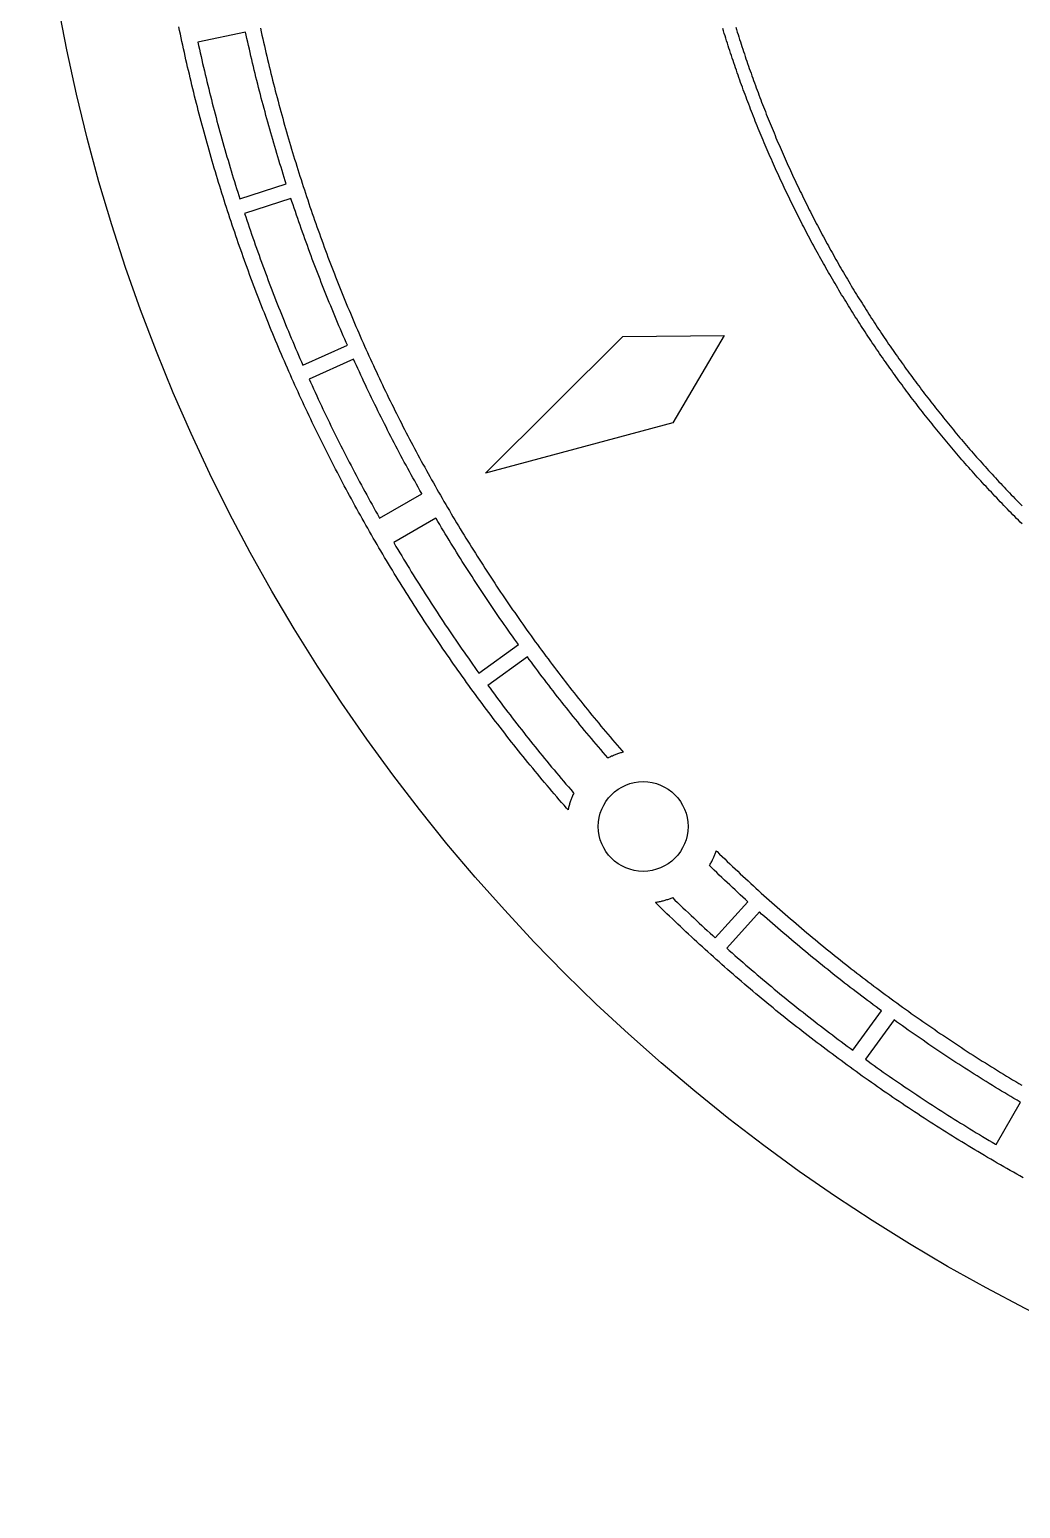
# Model space of a CAD drawing. Header units: millimetres. Extents: x -14.2 to 14.2, y -14.2 to 14.2.
# Drawn here: x -14.25 to -6.52, y -14.25 to -2.71 of the extents above; entities that cross this region are included whole.
import ezdxf

# ---------------------------------------------------------------- set-up
doc = ezdxf.new("R2010")
doc.units = ezdxf.units.MM
doc.layers.add('ALTIN', color=2, linetype='Continuous')
doc.layers.add('KESIM', color=1, linetype='Continuous')

msp = doc.modelspace()

# ---------------------------------------------------------------- linework, layer by layer
at = {"layer": 'ALTIN'}
for points in [[(-12.4499, -2.7031), (-12.444, -2.7303), (-12.438, -2.7574), (-12.432, -2.7846), (-12.4259, -2.8117), (-12.4197, -2.8388), (-12.4135, -2.8659), (-12.4072, -2.893), (-12.4009, -2.92), (-12.3945, -2.9471), (-12.388, -2.9741), (-12.3815, -3.0011), (-12.3749, -3.0281), (-12.3683, -3.0551), (-12.3616, -3.0821), (-12.3548, -3.109), (-12.348, -3.136), (-12.3411, -3.1629), (-12.3342, -3.1898), (-12.3272, -3.2167), (-12.3202, -3.2436), (-12.3131, -3.2705), (-12.3059, -3.2974), (-12.2987, -3.3242), (-12.2914, -3.351), (-12.2841, -3.3778), (-12.2767, -3.4046), (-12.2692, -3.4314), (-12.2617, -3.4582), (-12.2541, -3.4849), (-12.2465, -3.5116), (-12.2388, -3.5383), (-12.231, -3.565), (-12.2232, -3.5917), (-12.2154, -3.6184), (-12.2074, -3.645), (-12.1995, -3.6716), (-12.1914, -3.6982), (-12.1833, -3.7248), (-12.1752, -3.7514), (-12.167, -3.7779), (-12.1587, -3.8045), (-12.1504, -3.831), (-12.142, -3.8575), (-12.1335, -3.884), (-12.125, -3.9104), (-12.1165, -3.9369), (-12.1078, -3.9633), (-12.0992, -3.9897), (-12.0904, -4.0161), (-12.0816, -4.0425), (-12.0728, -4.0688), (-12.0639, -4.0951), (-12.0549, -4.1214), (-12.0459, -4.1477), (-12.0368, -4.174), (-12.0277, -4.2003), (-12.0185, -4.2265), (-12.0093, -4.2527), (-11.9999, -4.2789), (-11.9906, -4.3051), (-11.9812, -4.3312), (-11.9717, -4.3573), (-11.9621, -4.3834), (-11.9526, -4.4095), (-11.9429, -4.4356), (-11.9332, -4.4616), (-11.9234, -4.4877), (-11.9136, -4.5137), (-11.9037, -4.5396), (-11.8938, -4.5656), (-11.8838, -4.5915), (-11.8738, -4.6175), (-11.8637, -4.6434), (-11.8535, -4.6692), (-11.8433, -4.6951), (-11.833, -4.7209), (-11.8227, -4.7467), (-11.8123, -4.7725), (-11.8019, -4.7982), (-11.7914, -4.824), (-11.7808, -4.8497), (-11.7702, -4.8754), (-11.7596, -4.9011), (-11.7488, -4.9267), (-11.7381, -4.9523), (-11.7272, -4.9779), (-11.7163, -5.0035), (-11.7054, -5.029), (-11.6944, -5.0546), (-11.6833, -5.0801), (-11.6722, -5.1055), (-11.6611, -5.131), (-11.6498, -5.1564), (-11.6386, -5.1818), (-11.6272, -5.2072), (-11.6158, -5.2326), (-11.6044, -5.2579), (-11.5929, -5.2832), (-11.5814, -5.3085), (-11.5697, -5.3337), (-11.5581, -5.359), (-11.5464, -5.3842), (-11.5346, -5.4093), (-11.5228, -5.4345), (-11.5109, -5.4596), (-11.4989, -5.4847), (-11.4869, -5.5098), (-11.4749, -5.5348), (-11.4628, -5.5599), (-11.4506, -5.5848), (-11.4384, -5.6098), (-11.4262, -5.6348), (-11.4138, -5.6597), (-11.4015, -5.6846), (-11.389, -5.7094), (-11.3766, -5.7343), (-11.364, -5.7591), (-11.3514, -5.7838), (-11.3388, -5.8086), (-11.3261, -5.8333), (-11.3133, -5.858), (-11.3005, -5.8827), (-11.2877, -5.9073), (-11.2747, -5.9319), (-11.2618, -5.9565), (-11.2488, -5.9811), (-11.2357, -6.0056), (-11.2225, -6.0301), (-11.2094, -6.0546), (-11.1961, -6.079), (-11.1828, -6.1034), (-11.1695, -6.1278), (-11.1561, -6.1522), (-11.1427, -6.1765), (-11.1292, -6.2008), (-11.1156, -6.225), (-11.102, -6.2493), (-11.0883, -6.2735), (-11.0746, -6.2977), (-11.0609, -6.3218), (-11.047, -6.3459), (-11.0332, -6.37), (-11.0192, -6.3941), (-11.0053, -6.4181), (-10.9912, -6.4421), (-10.9772, -6.466), (-10.963, -6.49), (-10.9488, -6.5139), (-10.9346, -6.5377), (-10.9203, -6.5616), (-10.906, -6.5854), (-10.8916, -6.6092), (-10.8771, -6.6329), (-10.8626, -6.6566), (-10.8481, -6.6803), (-10.8335, -6.704), (-10.8188, -6.7276), (-10.8041, -6.7512), (-10.7894, -6.7747), (-10.7746, -6.7982), (-10.7597, -6.8217), (-10.7448, -6.8452), (-10.7298, -6.8686), (-10.7148, -6.892), (-10.6998, -6.9154), (-10.6847, -6.9387), (-10.6695, -6.962), (-10.6543, -6.9853), (-10.639, -7.0085), (-10.6237, -7.0317), (-10.6083, -7.0548), (-10.5929, -7.078), (-10.5775, -7.1011), (-10.5619, -7.1241), (-10.5464, -7.1471), (-10.5308, -7.1701), (-10.5151, -7.1931), (-10.4994, -7.216), (-10.4836, -7.2389), (-10.4678, -7.2618), (-10.4519, -7.2846), (-10.436, -7.3074), (-10.42, -7.3301), (-10.404, -7.3528), (-10.3879, -7.3755), (-10.3718, -7.3982), (-10.3557, -7.4208), (-10.3395, -7.4433), (-10.3232, -7.4659), (-10.3069, -7.4884), (-10.2905, -7.5109), (-10.2741, -7.5333), (-10.2576, -7.5557), (-10.2411, -7.578), (-10.2246, -7.6004), (-10.208, -7.6227), (-10.1913, -7.6449), (-10.1746, -7.6671), (-10.1579, -7.6893), (-10.1411, -7.7114), (-10.1242, -7.7336), (-10.1073, -7.7556), (-10.0904, -7.7777), (-10.0734, -7.7996), (-10.0563, -7.8216), (-10.0393, -7.8435), (-10.0221, -7.8654), (-10.0049, -7.8873), (-9.9877, -7.9091), (-9.9704, -7.9308), (-9.9531, -7.9526), (-9.9357, -7.9743), (-9.9183, -7.9959), (-9.9008, -8.0175), (-9.8833, -8.0391), (-9.8658, -8.0607), (-9.8482, -8.0822), (-9.8305, -8.1036), (-9.8128, -8.1251), (-9.795, -8.1465), (-9.7772, -8.1678), (-9.7594, -8.1891), (-9.7415, -8.2104), (-9.7236, -8.2316), (-9.7056, -8.2528), (-9.6876, -8.274), (-9.6695, -8.2951), (-9.6514, -8.3162), (-9.6332, -8.3372), (-9.6216, -8.3506), (-9.6231, -8.3509), (-9.629, -8.3526), (-9.6372, -8.355), (-9.6431, -8.3567), (-9.6513, -8.3593), (-9.6571, -8.3613), (-9.6652, -8.3641), (-9.671, -8.3661), (-9.6791, -8.3691), (-9.6848, -8.3713), (-9.6928, -8.3745), (-9.6984, -8.3769), (-9.7063, -8.3802), (-9.7119, -8.3827), (-9.7198, -8.3863), (-9.7253, -8.3889), (-9.733, -8.3927), (-9.7385, -8.3955), (-9.7405, -8.3965), (-9.7423, -8.3945), (-9.7606, -8.3732), (-9.7788, -8.3519), (-9.797, -8.3305), (-9.8152, -8.3092), (-9.8333, -8.2877), (-9.8513, -8.2662), (-9.8693, -8.2447), (-9.8873, -8.2232), (-9.9052, -8.2016), (-9.9231, -8.18), (-9.9409, -8.1583), (-9.9587, -8.1366), (-9.9764, -8.1148), (-9.9941, -8.0931), (-10.0117, -8.0712), (-10.0293, -8.0494), (-10.0469, -8.0275), (-10.0643, -8.0055), (-10.0818, -7.9836), (-10.0992, -7.9615), (-10.1165, -7.9395), (-10.1338, -7.9174), (-10.1511, -7.8953), (-10.1683, -7.8731), (-10.1854, -7.8509), (-10.2025, -7.8287), (-10.2196, -7.8064), (-10.2366, -7.7841), (-10.2535, -7.7617), (-10.2705, -7.7393), (-10.2873, -7.7169), (-10.3041, -7.6945), (-10.3209, -7.672), (-10.3376, -7.6494), (-10.3543, -7.6268), (-10.3686, -7.6074), (-10.676, -7.8307), (-10.6602, -7.8522), (-10.6431, -7.8755), (-10.6259, -7.8987), (-10.6086, -7.9218), (-10.5913, -7.9449), (-10.5739, -7.968), (-10.5565, -7.9911), (-10.5391, -8.0141), (-10.5216, -8.0371), (-10.504, -8.06), (-10.4864, -8.0829), (-10.4687, -8.1058), (-10.451, -8.1286), (-10.4333, -8.1514), (-10.4155, -8.1741), (-10.3976, -8.1968), (-10.3797, -8.2195), (-10.3617, -8.2421), (-10.3437, -8.2647), (-10.3257, -8.2872), (-10.3076, -8.3097), (-10.2894, -8.3322), (-10.2712, -8.3546), (-10.253, -8.377), (-10.2347, -8.3994), (-10.2163, -8.4217), (-10.1979, -8.4439), (-10.1795, -8.4662), (-10.161, -8.4884), (-10.1424, -8.5105), (-10.1238, -8.5326), (-10.1052, -8.5547), (-10.0865, -8.5767), (-10.0678, -8.5987), (-10.049, -8.6206), (-10.0302, -8.6425), (-10.0113, -8.6644), (-10.0066, -8.6698), (-10.0071, -8.6707), (-10.0097, -8.6762), (-10.0133, -8.6841), (-10.0158, -8.6897), (-10.0191, -8.6976), (-10.0215, -8.7032), (-10.0247, -8.7112), (-10.0269, -8.7169), (-10.0299, -8.725), (-10.0319, -8.7308), (-10.0347, -8.7389), (-10.0367, -8.7447), (-10.0393, -8.7529), (-10.041, -8.7588), (-10.0434, -8.767), (-10.0451, -8.7729), (-10.0473, -8.7812), (-10.0487, -8.7872), (-10.0507, -8.7956), (-10.0519, -8.8005), (-10.0638, -8.7869), (-10.0829, -8.7649), (-10.102, -8.7429), (-10.1211, -8.7209), (-10.1401, -8.6988), (-10.159, -8.6766), (-10.1779, -8.6544), (-10.1968, -8.6322), (-10.2156, -8.6099), (-10.2344, -8.5876), (-10.2531, -8.5653), (-10.2717, -8.5429), (-10.2903, -8.5205), (-10.3089, -8.498), (-10.3274, -8.4755), (-10.3459, -8.4529), (-10.3643, -8.4304), (-10.3827, -8.4077), (-10.401, -8.385), (-10.4193, -8.3623), (-10.4375, -8.3396), (-10.4556, -8.3168), (-10.4738, -8.294), (-10.4918, -8.2711), (-10.5099, -8.2482), (-10.5278, -8.2252), (-10.5457, -8.2022), (-10.5636, -8.1792), (-10.5814, -8.1562), (-10.5992, -8.1331), (-10.6169, -8.1099), (-10.6346, -8.0867), (-10.6522, -8.0635), (-10.6698, -8.0402), (-10.6873, -8.017), (-10.7048, -7.9936), (-10.7222, -7.9702), (-10.7395, -7.9468), (-10.7568, -7.9234), (-10.7741, -7.8999), (-10.7913, -7.8764), (-10.8085, -7.8528), (-10.8256, -7.8292), (-10.8426, -7.8056), (-10.8596, -7.7819), (-10.8766, -7.7582), (-10.8935, -7.7344), (-10.9103, -7.7107), (-10.9271, -7.6868), (-10.9439, -7.663), (-10.9606, -7.6391), (-10.9772, -7.6152), (-10.9938, -7.5912), (-11.0103, -7.5672), (-11.0268, -7.5431), (-11.0432, -7.5191), (-11.0596, -7.495), (-11.0759, -7.4708), (-11.0922, -7.4466), (-11.1084, -7.4224), (-11.1246, -7.3982), (-11.1407, -7.3739), (-11.1568, -7.3496), (-11.1728, -7.3252), (-11.1887, -7.3008), (-11.2046, -7.2764), (-11.2205, -7.2519), (-11.2363, -7.2274), (-11.252, -7.2029), (-11.2677, -7.1783), (-11.2833, -7.1537), (-11.2989, -7.1291), (-11.3145, -7.1044), (-11.3299, -7.0797), (-11.3453, -7.055), (-11.3607, -7.0302), (-11.376, -7.0054), (-11.3913, -6.9806), (-11.4065, -6.9557), (-11.4216, -6.9308), (-11.4367, -6.9059), (-11.4518, -6.8809), (-11.4667, -6.8559), (-11.4817, -6.8309), (-11.4965, -6.8058), (-11.5114, -6.7807), (-11.5261, -6.7556), (-11.5408, -6.7304), (-11.5555, -6.7052), (-11.5701, -6.68), (-11.5846, -6.6547), (-11.5991, -6.6295), (-11.6136, -6.6041), (-11.628, -6.5788), (-11.6423, -6.5534), (-11.6565, -6.528), (-11.6708, -6.5025), (-11.6849, -6.4771), (-11.699, -6.4515), (-11.7131, -6.426), (-11.7271, -6.4004), (-11.741, -6.3748), (-11.7549, -6.3492), (-11.7687, -6.3236), (-11.7825, -6.2979), (-11.7962, -6.2721), (-11.8098, -6.2464), (-11.8234, -6.2206), (-11.837, -6.1948), (-11.8505, -6.169), (-11.8639, -6.1431), (-11.8773, -6.1172), (-11.8906, -6.0913), (-11.9038, -6.0653), (-11.9171, -6.0393), (-11.9302, -6.0133), (-11.9433, -5.9873), (-11.9563, -5.9612), (-11.9693, -5.9351), (-11.9822, -5.909), (-11.9951, -5.8828), (-12.0079, -5.8566), (-12.0206, -5.8304), (-12.0333, -5.8042), (-12.046, -5.7779), (-12.0585, -5.7516), (-12.0711, -5.7253), (-12.0835, -5.699), (-12.0959, -5.6726), (-12.1083, -5.6462), (-12.1206, -5.6198), (-12.1328, -5.5933), (-12.145, -5.5668), (-12.1571, -5.5403), (-12.1691, -5.5138), (-12.1811, -5.4872), (-12.1931, -5.4606), (-12.205, -5.434), (-12.2168, -5.4074), (-12.2286, -5.3807), (-12.2403, -5.354), (-12.2519, -5.3273), (-12.2635, -5.3005), (-12.2751, -5.2738), (-12.2865, -5.247), (-12.2979, -5.2202), (-12.3093, -5.1933), (-12.3206, -5.1665), (-12.3318, -5.1396), (-12.343, -5.1127), (-12.3542, -5.0857), (-12.3652, -5.0587), (-12.3762, -5.0318), (-12.3872, -5.0047), (-12.3981, -4.9777), (-12.4089, -4.9506), (-12.4197, -4.9236), (-12.4304, -4.8965), (-12.441, -4.8693), (-12.4516, -4.8422), (-12.4622, -4.815), (-12.4726, -4.7878), (-12.4831, -4.7606), (-12.4934, -4.7333), (-12.5037, -4.7061), (-12.5139, -4.6788), (-12.5241, -4.6515), (-12.5342, -4.6241), (-12.5443, -4.5968), (-12.5543, -4.5694), (-12.5642, -4.542), (-12.5741, -4.5146), (-12.5839, -4.4871), (-12.5937, -4.4597), (-12.6034, -4.4322), (-12.613, -4.4047), (-12.6226, -4.3771), (-12.6321, -4.3496), (-12.6416, -4.322), (-12.651, -4.2944), (-12.6603, -4.2668), (-12.6696, -4.2392), (-12.6788, -4.2115), (-12.688, -4.1839), (-12.6971, -4.1562), (-12.7061, -4.1285), (-12.7151, -4.1007), (-12.724, -4.073), (-12.7329, -4.0452), (-12.7417, -4.0174), (-12.7504, -3.9896), (-12.7591, -3.9618), (-12.7677, -3.934), (-12.7762, -3.9061), (-12.7847, -3.8782), (-12.7932, -3.8503), (-12.8015, -3.8224), (-12.8098, -3.7944), (-12.8181, -3.7665), (-12.8263, -3.7385), (-12.8344, -3.7105), (-12.8425, -3.6825), (-12.8505, -3.6545), (-12.8584, -3.6264), (-12.8663, -3.5984), (-12.8741, -3.5703), (-12.8819, -3.5422), (-12.8896, -3.5141), (-12.8972, -3.486), (-12.9048, -3.4578), (-12.9123, -3.4297), (-12.9197, -3.4015), (-12.9271, -3.3733), (-12.9345, -3.3451), (-12.9417, -3.3169), (-12.9489, -3.2886), (-12.9561, -3.2604), (-12.9632, -3.2321), (-12.9702, -3.2038), (-12.9771, -3.1755), (-12.984, -3.1472), (-12.9909, -3.1188), (-12.9976, -3.0905), (-13.0043, -3.0621), (-13.011, -3.0337), (-13.0176, -3.0053), (-13.0241, -2.9769), (-13.0306, -2.9485), (-13.037, -2.9201), (-13.0433, -2.8916), (-13.0496, -2.8632), (-13.0558, -2.8347), (-13.062, -2.8062), (-13.0681, -2.7777), (-13.0741, -2.7492), (-13.08, -2.7207), (-13.086, -2.6921)], [(-6.5121, -6.5692), (-6.5265, -6.555), (-6.5407, -6.5407), (-6.555, -6.5265), (-6.5692, -6.5121), (-6.5834, -6.4978), (-6.5976, -6.4834), (-6.6117, -6.469), (-6.6258, -6.4546), (-6.6399, -6.4401), (-6.6539, -6.4256), (-6.6679, -6.4111), (-6.6819, -6.3965), (-6.6958, -6.3819), (-6.7097, -6.3673), (-6.7236, -6.3526), (-6.7374, -6.3379), (-6.7512, -6.3232), (-6.765, -6.3085), (-6.7788, -6.2937), (-6.7925, -6.2789), (-6.8062, -6.2641), (-6.8198, -6.2492), (-6.8334, -6.2343), (-6.847, -6.2194), (-6.8606, -6.2044), (-6.8741, -6.1895), (-6.8876, -6.1744), (-6.901, -6.1594), (-6.9145, -6.1443), (-6.9278, -6.1292), (-6.9412, -6.1141), (-6.9545, -6.0989), (-6.9678, -6.0838), (-6.9811, -6.0685), (-6.9943, -6.0533), (-7.0075, -6.038), (-7.0206, -6.0227), (-7.0338, -6.0074), (-7.0468, -5.992), (-7.0599, -5.9766), (-7.0729, -5.9612), (-7.0859, -5.9458), (-7.0989, -5.9303), (-7.1118, -5.9148), (-7.1247, -5.8993), (-7.1375, -5.8837), (-7.1503, -5.8681), (-7.1631, -5.8525), (-7.1759, -5.8369), (-7.1886, -5.8212), (-7.2013, -5.8055), (-7.2139, -5.7898), (-7.2265, -5.774), (-7.2391, -5.7583), (-7.2517, -5.7425), (-7.2642, -5.7266), (-7.2767, -5.7108), (-7.2891, -5.6949), (-7.3015, -5.679), (-7.3139, -5.663), (-7.3262, -5.647), (-7.3385, -5.631), (-7.3508, -5.615), (-7.363, -5.599), (-7.3752, -5.5829), (-7.3874, -5.5668), (-7.3995, -5.5507), (-7.4116, -5.5345), (-7.4237, -5.5183), (-7.4357, -5.5021), (-7.4477, -5.4859), (-7.4596, -5.4696), (-7.4715, -5.4533), (-7.4834, -5.437), (-7.4953, -5.4207), (-7.5071, -5.4043), (-7.5188, -5.3879), (-7.5306, -5.3715), (-7.5423, -5.3551), (-7.5539, -5.3386), (-7.5656, -5.3221), (-7.5772, -5.3056), (-7.5887, -5.289), (-7.6002, -5.2725), (-7.6117, -5.2559), (-7.6232, -5.2393), (-7.6346, -5.2226), (-7.646, -5.2059), (-7.6573, -5.1893), (-7.6686, -5.1725), (-7.6799, -5.1558), (-7.6911, -5.139), (-7.7023, -5.1222), (-7.7134, -5.1054), (-7.7246, -5.0886), (-7.7356, -5.0717), (-7.7467, -5.0548), (-7.7577, -5.0379), (-7.7687, -5.021), (-7.7796, -5.004), (-7.7905, -4.987), (-7.8014, -4.97), (-7.8122, -4.953), (-7.823, -4.9359), (-7.8337, -4.9189), (-7.8444, -4.9018), (-7.8551, -4.8846), (-7.8658, -4.8675), (-7.8764, -4.8503), (-7.8869, -4.8331), (-7.8974, -4.8159), (-7.9079, -4.7987), (-7.9184, -4.7814), (-7.9288, -4.7641), (-7.9392, -4.7468), (-7.9495, -4.7295), (-7.9598, -4.7121), (-7.9701, -4.6947), (-7.9803, -4.6773), (-7.9905, -4.6599), (-8.0006, -4.6425), (-8.0107, -4.625), (-8.0208, -4.6075), (-8.0308, -4.59), (-8.0408, -4.5725), (-8.0508, -4.5549), (-8.0607, -4.5373), (-8.0706, -4.5197), (-8.0804, -4.5021), (-8.0902, -4.4845), (-8.1, -4.4668), (-8.1097, -4.4491), (-8.1194, -4.4314), (-8.1291, -4.4137), (-8.1387, -4.396), (-8.1482, -4.3782), (-8.1578, -4.3604), (-8.1673, -4.3426), (-8.1767, -4.3248), (-8.1861, -4.3069), (-8.1955, -4.2891), (-8.2049, -4.2712), (-8.2141, -4.2533), (-8.2234, -4.2353), (-8.2326, -4.2174), (-8.2418, -4.1994), (-8.251, -4.1814), (-8.2601, -4.1634), (-8.2691, -4.1454), (-8.2781, -4.1273), (-8.2871, -4.1093), (-8.2961, -4.0912), (-8.305, -4.0731), (-8.3138, -4.0549), (-8.3227, -4.0368), (-8.3315, -4.0186), (-8.3402, -4.0004), (-8.3489, -3.9822), (-8.3576, -3.964), (-8.3662, -3.9458), (-8.3748, -3.9275), (-8.3833, -3.9092), (-8.3919, -3.8909), (-8.4003, -3.8726), (-8.4088, -3.8543), (-8.4171, -3.8359), (-8.4255, -3.8175), (-8.4338, -3.7991), (-8.4421, -3.7807), (-8.4503, -3.7623), (-8.4585, -3.7439), (-8.4666, -3.7254), (-8.4747, -3.7069), (-8.4828, -3.6884), (-8.4908, -3.6699), (-8.4988, -3.6514), (-8.5068, -3.6328), (-8.5147, -3.6143), (-8.5225, -3.5957), (-8.5304, -3.5771), (-8.5381, -3.5585), (-8.5459, -3.5398), (-8.5536, -3.5212), (-8.5612, -3.5025), (-8.5689, -3.4838), (-8.5765, -3.4651), (-8.584, -3.4464), (-8.5915, -3.4277), (-8.5989, -3.4089), (-8.6064, -3.3901), (-8.6137, -3.3714), (-8.6211, -3.3526), (-8.6284, -3.3337), (-8.6356, -3.3149), (-8.6428, -3.2961), (-8.65, -3.2772), (-8.6571, -3.2583), (-8.6642, -3.2394), (-8.6713, -3.2205), (-8.6783, -3.2016), (-8.6852, -3.1826), (-8.6922, -3.1637), (-8.699, -3.1447), (-8.7059, -3.1257), (-8.7127, -3.1067), (-8.7194, -3.0877), (-8.7261, -3.0687), (-8.7328, -3.0496), (-8.7395, -3.0306), (-8.746, -3.0115), (-8.7526, -2.9924), (-8.7591, -2.9733), (-8.7656, -2.9542), (-8.772, -2.9351), (-8.7784, -2.9159), (-8.7847, -2.8968), (-8.791, -2.8776), (-8.7973, -2.8584), (-8.8035, -2.8392), (-8.8097, -2.82), (-8.8158, -2.8008), (-8.8219, -2.7815), (-8.8279, -2.7623), (-8.8339, -2.743), (-8.8399, -2.7237), (-8.8458, -2.7044)], [(-8.7443, -2.6943), (-8.7384, -2.7134), (-8.7325, -2.7324), (-8.7265, -2.7515), (-8.7205, -2.7705), (-8.7144, -2.7895), (-8.7083, -2.8085), (-8.7022, -2.8275), (-8.696, -2.8465), (-8.6897, -2.8654), (-8.6835, -2.8844), (-8.6772, -2.9033), (-8.6708, -2.9223), (-8.6644, -2.9412), (-8.658, -2.9601), (-8.6515, -2.9789), (-8.645, -2.9978), (-8.6384, -3.0167), (-8.6318, -3.0355), (-8.6252, -3.0543), (-8.6185, -3.0731), (-8.6118, -3.0919), (-8.605, -3.1107), (-8.5982, -3.1295), (-8.5913, -3.1482), (-8.5845, -3.167), (-8.5775, -3.1857), (-8.5706, -3.2044), (-8.5635, -3.2231), (-8.5565, -3.2418), (-8.5494, -3.2604), (-8.5423, -3.2791), (-8.5351, -3.2977), (-8.5279, -3.3163), (-8.5206, -3.3349), (-8.5133, -3.3535), (-8.506, -3.3721), (-8.4986, -3.3906), (-8.4912, -3.4091), (-8.4837, -3.4277), (-8.4762, -3.4462), (-8.4687, -3.4646), (-8.4611, -3.4831), (-8.4535, -3.5016), (-8.4458, -3.52), (-8.4381, -3.5384), (-8.4304, -3.5568), (-8.4226, -3.5752), (-8.4148, -3.5936), (-8.4069, -3.6119), (-8.399, -3.6302), (-8.3911, -3.6486), (-8.3831, -3.6669), (-8.3751, -3.6851), (-8.367, -3.7034), (-8.3589, -3.7216), (-8.3508, -3.7399), (-8.3426, -3.7581), (-8.3344, -3.7763), (-8.3261, -3.7944), (-8.3178, -3.8126), (-8.3095, -3.8307), (-8.3011, -3.8489), (-8.2927, -3.867), (-8.2843, -3.885), (-8.2758, -3.9031), (-8.2672, -3.9211), (-8.2587, -3.9392), (-8.25, -3.9572), (-8.2414, -3.9752), (-8.2327, -3.9931), (-8.224, -4.0111), (-8.2152, -4.029), (-8.2064, -4.0469), (-8.1975, -4.0648), (-8.1886, -4.0827), (-8.1797, -4.1006), (-8.1708, -4.1184), (-8.1618, -4.1362), (-8.1527, -4.154), (-8.1436, -4.1718), (-8.1345, -4.1895), (-8.1253, -4.2073), (-8.1161, -4.225), (-8.1069, -4.2427), (-8.0976, -4.2604), (-8.0883, -4.278), (-8.079, -4.2957), (-8.0696, -4.3133), (-8.0602, -4.3309), (-8.0507, -4.3484), (-8.0412, -4.366), (-8.0316, -4.3835), (-8.022, -4.401), (-8.0124, -4.4185), (-8.0028, -4.436), (-7.9931, -4.4535), (-7.9833, -4.4709), (-7.9736, -4.4883), (-7.9638, -4.5057), (-7.9539, -4.523), (-7.944, -4.5404), (-7.9341, -4.5577), (-7.9241, -4.575), (-7.9141, -4.5923), (-7.9041, -4.6095), (-7.894, -4.6268), (-7.8839, -4.644), (-7.8738, -4.6612), (-7.8636, -4.6783), (-7.8533, -4.6955), (-7.8431, -4.7126), (-7.8328, -4.7297), (-7.8224, -4.7468), (-7.8121, -4.7638), (-7.8017, -4.7809), (-7.7912, -4.7979), (-7.7807, -4.8149), (-7.7702, -4.8318), (-7.7596, -4.8488), (-7.749, -4.8657), (-7.7384, -4.8826), (-7.7277, -4.8994), (-7.717, -4.9163), (-7.7063, -4.9331), (-7.6955, -4.9499), (-7.6847, -4.9667), (-7.6738, -4.9834), (-7.6629, -5.0002), (-7.652, -5.0169), (-7.6411, -5.0336), (-7.6301, -5.0502), (-7.619, -5.0669), (-7.6079, -5.0835), (-7.5968, -5.1001), (-7.5857, -5.1166), (-7.5745, -5.1332), (-7.5633, -5.1497), (-7.552, -5.1662), (-7.5408, -5.1826), (-7.5294, -5.1991), (-7.5181, -5.2155), (-7.5067, -5.2319), (-7.4952, -5.2482), (-7.4838, -5.2646), (-7.4723, -5.2809), (-7.4607, -5.2972), (-7.4492, -5.3134), (-7.4375, -5.3297), (-7.4259, -5.3459), (-7.4142, -5.3621), (-7.4025, -5.3782), (-7.3908, -5.3944), (-7.379, -5.4105), (-7.3671, -5.4266), (-7.3553, -5.4426), (-7.3434, -5.4587), (-7.3315, -5.4747), (-7.3195, -5.4907), (-7.3075, -5.5066), (-7.2955, -5.5225), (-7.2834, -5.5384), (-7.2713, -5.5543), (-7.2592, -5.5702), (-7.247, -5.586), (-7.2348, -5.6018), (-7.2226, -5.6176), (-7.2103, -5.6333), (-7.198, -5.649), (-7.1856, -5.6647), (-7.1733, -5.6804), (-7.1609, -5.696), (-7.1484, -5.7116), (-7.1359, -5.7272), (-7.1234, -5.7428), (-7.1109, -5.7583), (-7.0983, -5.7738), (-7.0857, -5.7893), (-7.073, -5.8047), (-7.0604, -5.8201), (-7.0477, -5.8355), (-7.0349, -5.8509), (-7.0221, -5.8662), (-7.0093, -5.8815), (-6.9965, -5.8968), (-6.9836, -5.912), (-6.9707, -5.9273), (-6.9577, -5.9424), (-6.9447, -5.9576), (-6.9317, -5.9728), (-6.9187, -5.9879), (-6.9056, -6.0029), (-6.8925, -6.018), (-6.8793, -6.033), (-6.8662, -6.048), (-6.8529, -6.063), (-6.8397, -6.0779), (-6.8264, -6.0928), (-6.8131, -6.1077), (-6.7998, -6.1225), (-6.7864, -6.1374), (-6.773, -6.1522), (-6.7596, -6.1669), (-6.7461, -6.1817), (-6.7326, -6.1964), (-6.7191, -6.211), (-6.7055, -6.2257), (-6.6919, -6.2403), (-6.6783, -6.2549), (-6.6646, -6.2694), (-6.6509, -6.2839), (-6.6372, -6.2984), (-6.6234, -6.3129), (-6.6096, -6.3273), (-6.5958, -6.3417), (-6.582, -6.3561), (-6.5681, -6.3705), (-6.5542, -6.3848), (-6.5402, -6.3991), (-6.5262, -6.4133), (-6.5122, -6.4275)], [(-6.5025, -11.6708), (-6.528, -11.6565), (-6.5534, -11.6423), (-6.5788, -11.628), (-6.6041, -11.6136), (-6.6295, -11.5991), (-6.6547, -11.5846), (-6.68, -11.5701), (-6.7052, -11.5555), (-6.7304, -11.5408), (-6.7556, -11.5261), (-6.7807, -11.5114), (-6.8058, -11.4965), (-6.8309, -11.4817), (-6.8559, -11.4667), (-6.8809, -11.4518), (-6.9059, -11.4367), (-6.9308, -11.4216), (-6.9557, -11.4065), (-6.9806, -11.3913), (-7.0054, -11.376), (-7.0302, -11.3607), (-7.055, -11.3453), (-7.0797, -11.3299), (-7.1044, -11.3145), (-7.1291, -11.2989), (-7.1537, -11.2833), (-7.1783, -11.2677), (-7.2029, -11.252), (-7.2274, -11.2363), (-7.2519, -11.2205), (-7.2764, -11.2046), (-7.3008, -11.1887), (-7.3252, -11.1728), (-7.3496, -11.1568), (-7.3739, -11.1407), (-7.3982, -11.1246), (-7.4224, -11.1084), (-7.4466, -11.0922), (-7.4708, -11.0759), (-7.495, -11.0596), (-7.5191, -11.0432), (-7.5431, -11.0268), (-7.5672, -11.0103), (-7.5912, -10.9938), (-7.6152, -10.9772), (-7.6391, -10.9606), (-7.663, -10.9439), (-7.6868, -10.9271), (-7.7107, -10.9103), (-7.7344, -10.8935), (-7.7582, -10.8766), (-7.7819, -10.8596), (-7.8056, -10.8426), (-7.8292, -10.8256), (-7.8528, -10.8085), (-7.8764, -10.7913), (-7.8999, -10.7741), (-7.9234, -10.7568), (-7.9468, -10.7395), (-7.9702, -10.7222), (-7.9936, -10.7048), (-8.017, -10.6873), (-8.0402, -10.6698), (-8.0635, -10.6522), (-8.0867, -10.6346), (-8.1099, -10.6169), (-8.1331, -10.5992), (-8.1562, -10.5814), (-8.1792, -10.5636), (-8.2022, -10.5457), (-8.2252, -10.5278), (-8.2482, -10.5099), (-8.2711, -10.4918), (-8.294, -10.4738), (-8.3168, -10.4556), (-8.3396, -10.4375), (-8.3623, -10.4193), (-8.385, -10.401), (-8.4077, -10.3827), (-8.4304, -10.3643), (-8.4529, -10.3459), (-8.4755, -10.3274), (-8.498, -10.3089), (-8.5205, -10.2903), (-8.5429, -10.2717), (-8.5653, -10.2531), (-8.5876, -10.2344), (-8.6099, -10.2156), (-8.6322, -10.1968), (-8.6544, -10.1779), (-8.6766, -10.159), (-8.6988, -10.1401), (-8.7209, -10.1211), (-8.7429, -10.102), (-8.7649, -10.0829), (-8.7869, -10.0638), (-8.8089, -10.0446), (-8.8308, -10.0253), (-8.8526, -10.006), (-8.8744, -9.9867), (-8.8962, -9.9673), (-8.9179, -9.9479), (-8.9396, -9.9284), (-8.9612, -9.9089), (-8.9828, -9.8893), (-9.0044, -9.8697), (-9.0259, -9.85), (-9.0474, -9.8303), (-9.0688, -9.8105), (-9.0902, -9.7907), (-9.1115, -9.7709), (-9.1328, -9.751), (-9.154, -9.731), (-9.1753, -9.711), (-9.1964, -9.691), (-9.2175, -9.6709), (-9.2386, -9.6508), (-9.2596, -9.6306), (-9.2806, -9.6104), (-9.3016, -9.5901), (-9.3225, -9.5698), (-9.3433, -9.5494), (-9.3641, -9.529), (-9.3709, -9.5224), (-9.3664, -9.5217), (-9.3604, -9.5206), (-9.352, -9.5191), (-9.3459, -9.5179), (-9.3375, -9.5161), (-9.3316, -9.5147), (-9.3232, -9.5127), (-9.3172, -9.5113), (-9.3089, -9.5091), (-9.303, -9.5074), (-9.2948, -9.505), (-9.2889, -9.5033), (-9.2807, -9.5007), (-9.2749, -9.4987), (-9.2668, -9.4959), (-9.261, -9.4939), (-9.2529, -9.4909), (-9.2472, -9.4887), (-9.2392, -9.4855), (-9.2377, -9.4849), (-9.218, -9.504), (-9.1973, -9.5241), (-9.1765, -9.5441), (-9.1556, -9.5641), (-9.1347, -9.5841), (-9.1138, -9.604), (-9.0928, -9.6238), (-9.0718, -9.6436), (-9.0508, -9.6634), (-9.0297, -9.6831), (-9.0085, -9.7028), (-8.9873, -9.7224), (-8.9661, -9.742), (-8.9448, -9.7616), (-8.9235, -9.781), (-8.9038, -9.799), (-8.6495, -9.5166), (-8.6674, -9.5003), (-8.6881, -9.4814), (-8.7088, -9.4624), (-8.7294, -9.4434), (-8.75, -9.4243), (-8.7705, -9.4052), (-8.791, -9.3861), (-8.8115, -9.3669), (-8.8319, -9.3476), (-8.8522, -9.3283), (-8.8726, -9.309), (-8.8929, -9.2896), (-8.9131, -9.2702), (-8.9333, -9.2507), (-8.9494, -9.2351), (-8.9455, -9.2284), (-8.9425, -9.2231), (-8.9383, -9.2155), (-8.9354, -9.2101), (-8.9315, -9.2025), (-8.9287, -9.197), (-8.9249, -9.1893), (-8.9223, -9.1838), (-8.9187, -9.1759), (-8.9162, -9.1703), (-8.9129, -9.1624), (-8.9105, -9.1568), (-8.9073, -9.1488), (-8.9051, -9.1431), (-8.9021, -9.135), (-8.9001, -9.1292), (-8.8973, -9.1211), (-8.8966, -9.1191), (-8.8899, -9.1257), (-8.8699, -9.1451), (-8.8499, -9.1644), (-8.8299, -9.1837), (-8.8099, -9.2029), (-8.7898, -9.2221), (-8.7696, -9.2413), (-8.7495, -9.2604), (-8.7292, -9.2794), (-8.709, -9.2985), (-8.6887, -9.3174), (-8.6683, -9.3364), (-8.6479, -9.3553), (-8.6275, -9.3741), (-8.607, -9.3929), (-8.5865, -9.4117), (-8.566, -9.4304), (-8.5454, -9.449), (-8.5247, -9.4677), (-8.504, -9.4862), (-8.4833, -9.5048), (-8.4626, -9.5233), (-8.4418, -9.5417), (-8.4209, -9.5601), (-8.4001, -9.5784), (-8.3791, -9.5967), (-8.3582, -9.615), (-8.3372, -9.6332), (-8.3162, -9.6514), (-8.2951, -9.6695), (-8.274, -9.6876), (-8.2528, -9.7056), (-8.2316, -9.7236), (-8.2104, -9.7415), (-8.1891, -9.7594), (-8.1678, -9.7772), (-8.1465, -9.795), (-8.1251, -9.8128), (-8.1036, -9.8305), (-8.0822, -9.8482), (-8.0607, -9.8658), (-8.0391, -9.8833), (-8.0175, -9.9008), (-7.9959, -9.9183), (-7.9743, -9.9357), (-7.9526, -9.9531), (-7.9308, -9.9704), (-7.9091, -9.9877), (-7.8873, -10.0049), (-7.8654, -10.0221), (-7.8435, -10.0393), (-7.8216, -10.0563), (-7.7996, -10.0734), (-7.7777, -10.0904), (-7.7556, -10.1073), (-7.7336, -10.1242), (-7.7114, -10.1411), (-7.6893, -10.1579), (-7.6671, -10.1746), (-7.6449, -10.1913), (-7.6227, -10.208), (-7.6004, -10.2246), (-7.578, -10.2411), (-7.5557, -10.2576), (-7.5333, -10.2741), (-7.5109, -10.2905), (-7.4884, -10.3069), (-7.4659, -10.3232), (-7.4433, -10.3395), (-7.4208, -10.3557), (-7.3982, -10.3718), (-7.3755, -10.3879), (-7.3528, -10.404), (-7.3301, -10.42), (-7.3074, -10.436), (-7.2846, -10.4519), (-7.2618, -10.4678), (-7.2389, -10.4836), (-7.216, -10.4994), (-7.1931, -10.5151), (-7.1701, -10.5308), (-7.1471, -10.5464), (-7.1241, -10.5619), (-7.1011, -10.5775), (-7.078, -10.5929), (-7.0548, -10.6083), (-7.0317, -10.6237), (-7.0085, -10.639), (-6.9853, -10.6543), (-6.962, -10.6695), (-6.9387, -10.6847), (-6.9154, -10.6998), (-6.892, -10.7148), (-6.8686, -10.7298), (-6.8452, -10.7448), (-6.8217, -10.7597), (-6.7982, -10.7746), (-6.7747, -10.7894), (-6.7512, -10.8041), (-6.7276, -10.8188), (-6.704, -10.8335), (-6.6803, -10.8481), (-6.6566, -10.8626), (-6.6329, -10.8771), (-6.6092, -10.8916), (-6.5854, -10.906), (-6.5616, -10.9203), (-6.5377, -10.9346), (-6.5139, -10.9488)]]:
    msp.add_lwpolyline(points, dxfattribs=at)
for points in [[(-12.2898, -3.7867), (-12.2981, -3.7599), (-12.3063, -3.7331), (-12.3144, -3.7062), (-12.3224, -3.6793), (-12.3304, -3.6524), (-12.3384, -3.6255), (-12.3462, -3.5986), (-12.3541, -3.5717), (-12.3618, -3.5447), (-12.3695, -3.5177), (-12.3772, -3.4907), (-12.3848, -3.4637), (-12.3923, -3.4367), (-12.3998, -3.4096), (-12.4072, -3.3826), (-12.4145, -3.3555), (-12.4218, -3.3284), (-12.429, -3.3013), (-12.4362, -3.2742), (-12.4433, -3.247), (-12.4504, -3.2199), (-12.4574, -3.1927), (-12.4643, -3.1655), (-12.4712, -3.1383), (-12.478, -3.1111), (-12.4848, -3.0839), (-12.4915, -3.0566), (-12.4981, -3.0294), (-12.5047, -3.0021), (-12.5112, -2.9748), (-12.5177, -2.9475), (-12.5241, -2.9202), (-12.5304, -2.8929), (-12.5367, -2.8655), (-12.5429, -2.8382), (-12.5491, -2.8108), (-12.5552, -2.7834), (-12.5612, -2.756), (-12.5664, -2.7324), (-12.9381, -2.8114), (-12.9324, -2.8375), (-12.9262, -2.8657), (-12.9199, -2.8939), (-12.9135, -2.922), (-12.9071, -2.9502), (-12.9007, -2.9784), (-12.8941, -3.0065), (-12.8875, -3.0346), (-12.8809, -3.0627), (-12.8742, -3.0908), (-12.8674, -3.1189), (-12.8606, -3.147), (-12.8537, -3.175), (-12.8467, -3.203), (-12.8397, -3.2311), (-12.8326, -3.2591), (-12.8255, -3.2871), (-12.8183, -3.315), (-12.811, -3.343), (-12.8037, -3.3709), (-12.7963, -3.3989), (-12.7889, -3.4268), (-12.7814, -3.4547), (-12.7738, -3.4825), (-12.7662, -3.5104), (-12.7585, -3.5382), (-12.7507, -3.5661), (-12.7429, -3.5939), (-12.735, -3.6217), (-12.7271, -3.6494), (-12.7191, -3.6772), (-12.7111, -3.7049), (-12.7029, -3.7327), (-12.6948, -3.7604), (-12.6865, -3.788), (-12.6782, -3.8157), (-12.6699, -3.8434), (-12.6615, -3.871), (-12.653, -3.8986), (-12.6445, -3.9262), (-12.6359, -3.9538), (-12.6272, -3.9813), (-12.6185, -4.0089), (-12.6104, -4.0343), (-12.249, -3.9169), (-12.2563, -3.8938), (-12.2648, -3.8671), (-12.2732, -3.8403), (-12.2816, -3.8135)], [(-11.8267, -5.0506), (-11.8377, -5.0248), (-11.8486, -4.999), (-11.8595, -4.9731), (-11.8703, -4.9472), (-11.8811, -4.9213), (-11.8918, -4.8954), (-11.9025, -4.8694), (-11.913, -4.8434), (-11.9236, -4.8174), (-11.9341, -4.7914), (-11.9445, -4.7654), (-11.9549, -4.7393), (-11.9652, -4.7132), (-11.9754, -4.6871), (-11.9856, -4.661), (-11.9958, -4.6348), (-12.0058, -4.6086), (-12.0159, -4.5824), (-12.0258, -4.5562), (-12.0358, -4.5299), (-12.0456, -4.5037), (-12.0554, -4.4774), (-12.0651, -4.4511), (-12.0748, -4.4247), (-12.0844, -4.3984), (-12.094, -4.372), (-12.1035, -4.3456), (-12.113, -4.3192), (-12.1224, -4.2928), (-12.1317, -4.2663), (-12.141, -4.2398), (-12.1502, -4.2133), (-12.1594, -4.1868), (-12.1685, -4.1603), (-12.1775, -4.1337), (-12.1865, -4.1071), (-12.1954, -4.0805), (-12.2043, -4.0539), (-12.2119, -4.031), (-12.5733, -4.1484), (-12.5649, -4.1737), (-12.5558, -4.2011), (-12.5466, -4.2285), (-12.5374, -4.2559), (-12.528, -4.2832), (-12.5187, -4.3105), (-12.5092, -4.3378), (-12.4997, -4.3651), (-12.4902, -4.3924), (-12.4806, -4.4196), (-12.4709, -4.4468), (-12.4612, -4.474), (-12.4514, -4.5012), (-12.4415, -4.5283), (-12.4316, -4.5555), (-12.4217, -4.5826), (-12.4116, -4.6097), (-12.4015, -4.6367), (-12.3914, -4.6638), (-12.3812, -4.6908), (-12.3709, -4.7178), (-12.3606, -4.7448), (-12.3502, -4.7717), (-12.3398, -4.7987), (-12.3293, -4.8256), (-12.3187, -4.8525), (-12.3081, -4.8793), (-12.2974, -4.9062), (-12.2867, -4.933), (-12.2759, -4.9598), (-12.2651, -4.9866), (-12.2542, -5.0133), (-12.2432, -5.04), (-12.2322, -5.0667), (-12.2211, -5.0934), (-12.2099, -5.1201), (-12.1987, -5.1467), (-12.1875, -5.1733), (-12.1762, -5.1999), (-12.1648, -5.2264), (-12.1534, -5.2529), (-12.1419, -5.2794), (-12.1303, -5.3059), (-12.1196, -5.3303), (-11.7725, -5.1758), (-11.7822, -5.1536), (-11.7934, -5.1279), (-11.8046, -5.1022), (-11.8157, -5.0764)], [(-8.8335, -5.1), (-9.2343, -5.7817), (-10.6954, -6.175), (-9.6243, -5.1063)], [(-11.2476, -6.2347), (-11.2612, -6.2101), (-11.2747, -6.1855), (-11.2882, -6.1609), (-11.3016, -6.1363), (-11.3149, -6.1116), (-11.3283, -6.0869), (-11.3415, -6.0622), (-11.3547, -6.0374), (-11.3679, -6.0126), (-11.3809, -5.9878), (-11.394, -5.963), (-11.407, -5.9381), (-11.4199, -5.9132), (-11.4328, -5.8883), (-11.4456, -5.8633), (-11.4583, -5.8383), (-11.4711, -5.8133), (-11.4837, -5.7883), (-11.4963, -5.7632), (-11.5089, -5.7381), (-11.5213, -5.713), (-11.5338, -5.6878), (-11.5462, -5.6627), (-11.5585, -5.6375), (-11.5708, -5.6122), (-11.583, -5.587), (-11.5951, -5.5617), (-11.6072, -5.5364), (-11.6193, -5.511), (-11.6313, -5.4857), (-11.6432, -5.4603), (-11.6551, -5.4349), (-11.6669, -5.4094), (-11.6787, -5.384), (-11.6904, -5.3585), (-11.7021, -5.333), (-11.7137, -5.3074), (-11.7237, -5.2854), (-12.0708, -5.4399), (-12.0598, -5.4642), (-12.0479, -5.4905), (-12.0359, -5.5168), (-12.0238, -5.5431), (-12.0117, -5.5693), (-11.9995, -5.5955), (-11.9873, -5.6216), (-11.975, -5.6478), (-11.9626, -5.6739), (-11.9502, -5.7), (-11.9378, -5.726), (-11.9252, -5.7521), (-11.9127, -5.7781), (-11.9, -5.804), (-11.8873, -5.83), (-11.8746, -5.8559), (-11.8618, -5.8818), (-11.8489, -5.9077), (-11.836, -5.9335), (-11.823, -5.9593), (-11.81, -5.9851), (-11.7969, -6.0108), (-11.7838, -6.0366), (-11.7706, -6.0623), (-11.7573, -6.0879), (-11.744, -6.1136), (-11.7307, -6.1392), (-11.7172, -6.1647), (-11.7038, -6.1903), (-11.6902, -6.2158), (-11.6766, -6.2413), (-11.663, -6.2668), (-11.6493, -6.2922), (-11.6355, -6.3176), (-11.6217, -6.343), (-11.6079, -6.3683), (-11.5939, -6.3936), (-11.58, -6.4189), (-11.5659, -6.4441), (-11.5518, -6.4693), (-11.5377, -6.4945), (-11.5235, -6.5197), (-11.5208, -6.5245), (-11.1917, -6.3345), (-11.1928, -6.3326), (-11.2066, -6.3081), (-11.2203, -6.2837), (-11.234, -6.2592)], [(-10.5182, -7.3992), (-10.5343, -7.3762), (-10.5504, -7.3532), (-10.5664, -7.3302), (-10.5823, -7.3071), (-10.5983, -7.284), (-10.6141, -7.2608), (-10.6299, -7.2377), (-10.6457, -7.2145), (-10.6614, -7.1912), (-10.6771, -7.1679), (-10.6927, -7.1446), (-10.7083, -7.1213), (-10.7238, -7.0979), (-10.7392, -7.0745), (-10.7546, -7.0511), (-10.77, -7.0276), (-10.7853, -7.0041), (-10.8006, -6.9805), (-10.8158, -6.9569), (-10.8309, -6.9333), (-10.846, -6.9097), (-10.8611, -6.886), (-10.8761, -6.8623), (-10.891, -6.8385), (-10.9059, -6.8148), (-10.9207, -6.791), (-10.9355, -6.7671), (-10.9503, -6.7432), (-10.965, -6.7193), (-10.9796, -6.6954), (-10.9942, -6.6714), (-11.0087, -6.6474), (-11.0232, -6.6234), (-11.0376, -6.5993), (-11.052, -6.5752), (-11.0663, -6.5511), (-11.0806, -6.5269), (-11.0817, -6.525), (-11.4108, -6.715), (-11.408, -6.7198), (-11.3933, -6.7447), (-11.3785, -6.7695), (-11.3637, -6.7943), (-11.3489, -6.8191), (-11.334, -6.8438), (-11.319, -6.8686), (-11.304, -6.8932), (-11.289, -6.9179), (-11.2738, -6.9425), (-11.2587, -6.9671), (-11.2434, -6.9916), (-11.2282, -7.0161), (-11.2128, -7.0406), (-11.1974, -7.0651), (-11.182, -7.0895), (-11.1665, -7.1138), (-11.151, -7.1382), (-11.1354, -7.1625), (-11.1197, -7.1868), (-11.104, -7.211), (-11.0882, -7.2352), (-11.0724, -7.2594), (-11.0566, -7.2835), (-11.0406, -7.3076), (-11.0247, -7.3317), (-11.0087, -7.3557), (-10.9926, -7.3797), (-10.9765, -7.4037), (-10.9603, -7.4276), (-10.944, -7.4515), (-10.9278, -7.4754), (-10.9114, -7.4992), (-10.895, -7.523), (-10.8786, -7.5468), (-10.8621, -7.5705), (-10.8456, -7.5942), (-10.829, -7.6178), (-10.8123, -7.6414), (-10.7956, -7.665), (-10.7789, -7.6885), (-10.7621, -7.712), (-10.7465, -7.7337), (-10.4391, -7.5103), (-10.4532, -7.4907), (-10.4695, -7.4678), (-10.4858, -7.445), (-10.502, -7.4221)], [(-7.7169, -10.2873), (-7.7393, -10.2705), (-7.7617, -10.2535), (-7.7841, -10.2366), (-7.8064, -10.2196), (-7.8287, -10.2025), (-7.8509, -10.1854), (-7.8731, -10.1683), (-7.8953, -10.1511), (-7.9174, -10.1338), (-7.9395, -10.1165), (-7.9615, -10.0992), (-7.9836, -10.0818), (-8.0055, -10.0643), (-8.0275, -10.0469), (-8.0494, -10.0293), (-8.0712, -10.0117), (-8.0931, -9.9941), (-8.1148, -9.9764), (-8.1366, -9.9587), (-8.1583, -9.9409), (-8.18, -9.9231), (-8.2016, -9.9052), (-8.2232, -9.8873), (-8.2447, -9.8693), (-8.2662, -9.8513), (-8.2877, -9.8333), (-8.3092, -9.8152), (-8.3305, -9.797), (-8.3519, -9.7788), (-8.3732, -9.7606), (-8.3945, -9.7423), (-8.4157, -9.7239), (-8.4369, -9.7056), (-8.4581, -9.6871), (-8.4792, -9.6687), (-8.5003, -9.6501), (-8.5213, -9.6316), (-8.5423, -9.613), (-8.5603, -9.5969), (-8.8146, -9.8793), (-8.7947, -9.897), (-8.7731, -9.9162), (-8.7514, -9.9353), (-8.7297, -9.9544), (-8.708, -9.9734), (-8.6862, -9.9924), (-8.6644, -10.0113), (-8.6425, -10.0302), (-8.6206, -10.049), (-8.5987, -10.0678), (-8.5767, -10.0865), (-8.5547, -10.1052), (-8.5326, -10.1238), (-8.5105, -10.1424), (-8.4884, -10.161), (-8.4662, -10.1795), (-8.4439, -10.1979), (-8.4217, -10.2163), (-8.3994, -10.2347), (-8.377, -10.253), (-8.3546, -10.2712), (-8.3322, -10.2894), (-8.3097, -10.3076), (-8.2872, -10.3257), (-8.2647, -10.3437), (-8.2421, -10.3617), (-8.2195, -10.3797), (-8.1968, -10.3976), (-8.1741, -10.4155), (-8.1514, -10.4333), (-8.1286, -10.451), (-8.1058, -10.4687), (-8.0829, -10.4864), (-8.06, -10.504), (-8.0371, -10.5216), (-8.0141, -10.5391), (-7.9911, -10.5565), (-7.968, -10.5739), (-7.9449, -10.5913), (-7.9218, -10.6086), (-7.8987, -10.6259), (-7.8755, -10.6431), (-7.8522, -10.6602), (-7.8307, -10.676), (-7.6074, -10.3686), (-7.6268, -10.3543), (-7.6494, -10.3376), (-7.672, -10.3209), (-7.6945, -10.3041)], [(-6.6234, -11.0232), (-6.6474, -11.0087), (-6.6714, -10.9942), (-6.6954, -10.9796), (-6.7193, -10.965), (-6.7432, -10.9503), (-6.7671, -10.9355), (-6.791, -10.9207), (-6.8148, -10.9059), (-6.8385, -10.891), (-6.8623, -10.8761), (-6.886, -10.8611), (-6.9097, -10.846), (-6.9333, -10.8309), (-6.9569, -10.8158), (-6.9805, -10.8006), (-7.0041, -10.7853), (-7.0276, -10.77), (-7.0511, -10.7546), (-7.0745, -10.7392), (-7.0979, -10.7238), (-7.1213, -10.7083), (-7.1446, -10.6927), (-7.1679, -10.6771), (-7.1912, -10.6614), (-7.2145, -10.6457), (-7.2377, -10.6299), (-7.2608, -10.6141), (-7.284, -10.5983), (-7.3071, -10.5823), (-7.3302, -10.5664), (-7.3532, -10.5504), (-7.3762, -10.5343), (-7.3992, -10.5182), (-7.4221, -10.502), (-7.445, -10.4858), (-7.4678, -10.4695), (-7.4907, -10.4532), (-7.5103, -10.4391), (-7.7337, -10.7465), (-7.712, -10.7621), (-7.6885, -10.7789), (-7.665, -10.7956), (-7.6414, -10.8123), (-7.6178, -10.829), (-7.5942, -10.8456), (-7.5705, -10.8621), (-7.5468, -10.8786), (-7.523, -10.895), (-7.4992, -10.9114), (-7.4754, -10.9278), (-7.4515, -10.944), (-7.4276, -10.9603), (-7.4037, -10.9765), (-7.3797, -10.9926), (-7.3557, -11.0087), (-7.3317, -11.0247), (-7.3076, -11.0406), (-7.2835, -11.0566), (-7.2594, -11.0724), (-7.2352, -11.0882), (-7.211, -11.104), (-7.1868, -11.1197), (-7.1625, -11.1354), (-7.1382, -11.151), (-7.1138, -11.1665), (-7.0895, -11.182), (-7.0651, -11.1974), (-7.0406, -11.2128), (-7.0161, -11.2282), (-6.9916, -11.2434), (-6.9671, -11.2587), (-6.9425, -11.2738), (-6.9179, -11.289), (-6.8932, -11.304), (-6.8686, -11.319), (-6.8438, -11.334), (-6.8191, -11.3489), (-6.7943, -11.3637), (-6.7695, -11.3785), (-6.7447, -11.3933), (-6.7198, -11.408), (-6.715, -11.4108), (-6.525, -11.0817), (-6.5269, -11.0806), (-6.5511, -11.0663), (-6.5752, -11.052), (-6.5993, -11.0376)]]:
    msp.add_lwpolyline(points, close=True, dxfattribs=at)
at = {"layer": 'KESIM'}
for centre, radius in [((0, 0), 14.25), ((-9.466, -8.93), 0.35)]:
    msp.add_circle(centre, radius, dxfattribs=at)

doc.saveas('drawing.dxf')
